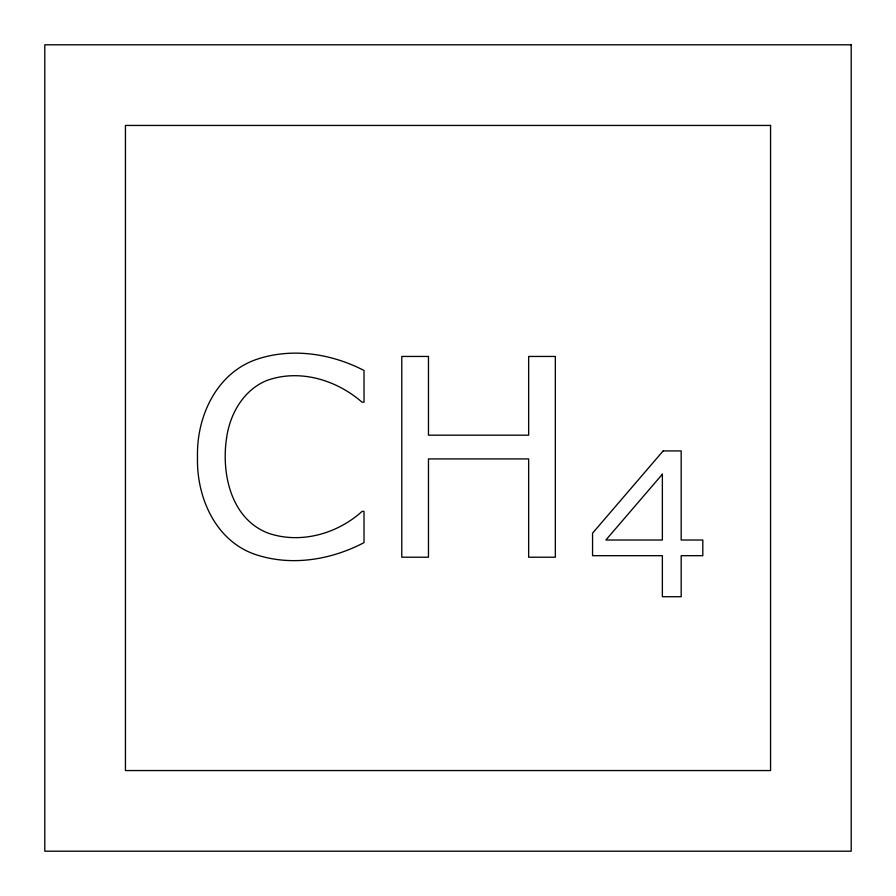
<?xml version="1.0" encoding="UTF-8"?>
<svg xmlns="http://www.w3.org/2000/svg" width="896" height="896" viewBox="0 0 896 896"><rect width="100%" height="100%" fill="white"/><g stroke="black" fill="none" stroke-linecap="round" stroke-linejoin="round"><path stroke-width="1.34" d="M226.576 438.01C221.222 473.48 230.866 518.571 267.814 533.008C300.138 544.387 337.176 533.96 362.13 511.37L364.022 511.37L364.022 542.651C331.117 559.821 291.906 566.474 256.088 554.714C215.555 541.453 196.325 497.134 197.501 457.027C196.414 417.066 216.059 373.834 255.685 359.688C291.211 347.29 331.061 353.416 364.022 370.474L364.022 402.158L361.995 402.158C336.482 379.837 299.432 368.637 266.739 380.52C243.454 390.051 229.925 413.93 226.576 438.01M663.152 450.923L592.558 533.165L592.558 555.688L662.368 555.688L662.368 596.714L681.173 596.714L681.173 555.688L702.811 555.688L702.811 540.019L681.173 540.019L681.173 450.923L663.152 450.923M662.368 474.219L605.875 540.019L662.368 540.019L662.368 474.219M851.2 44.8L44.8 44.8L44.8 851.2L851.2 851.2L851.2 44.8M770.56 125.44L125.44 125.44L125.44 770.56L770.56 770.56L770.56 125.44M428.467 356.451L401.778 356.451L401.778 557.211L428.467 557.211L428.467 458.92L528.651 458.92L528.651 557.211L555.341 557.211L555.341 356.451L528.651 356.451L528.651 435.187L428.467 435.187L428.467 356.451"/></g></svg>
